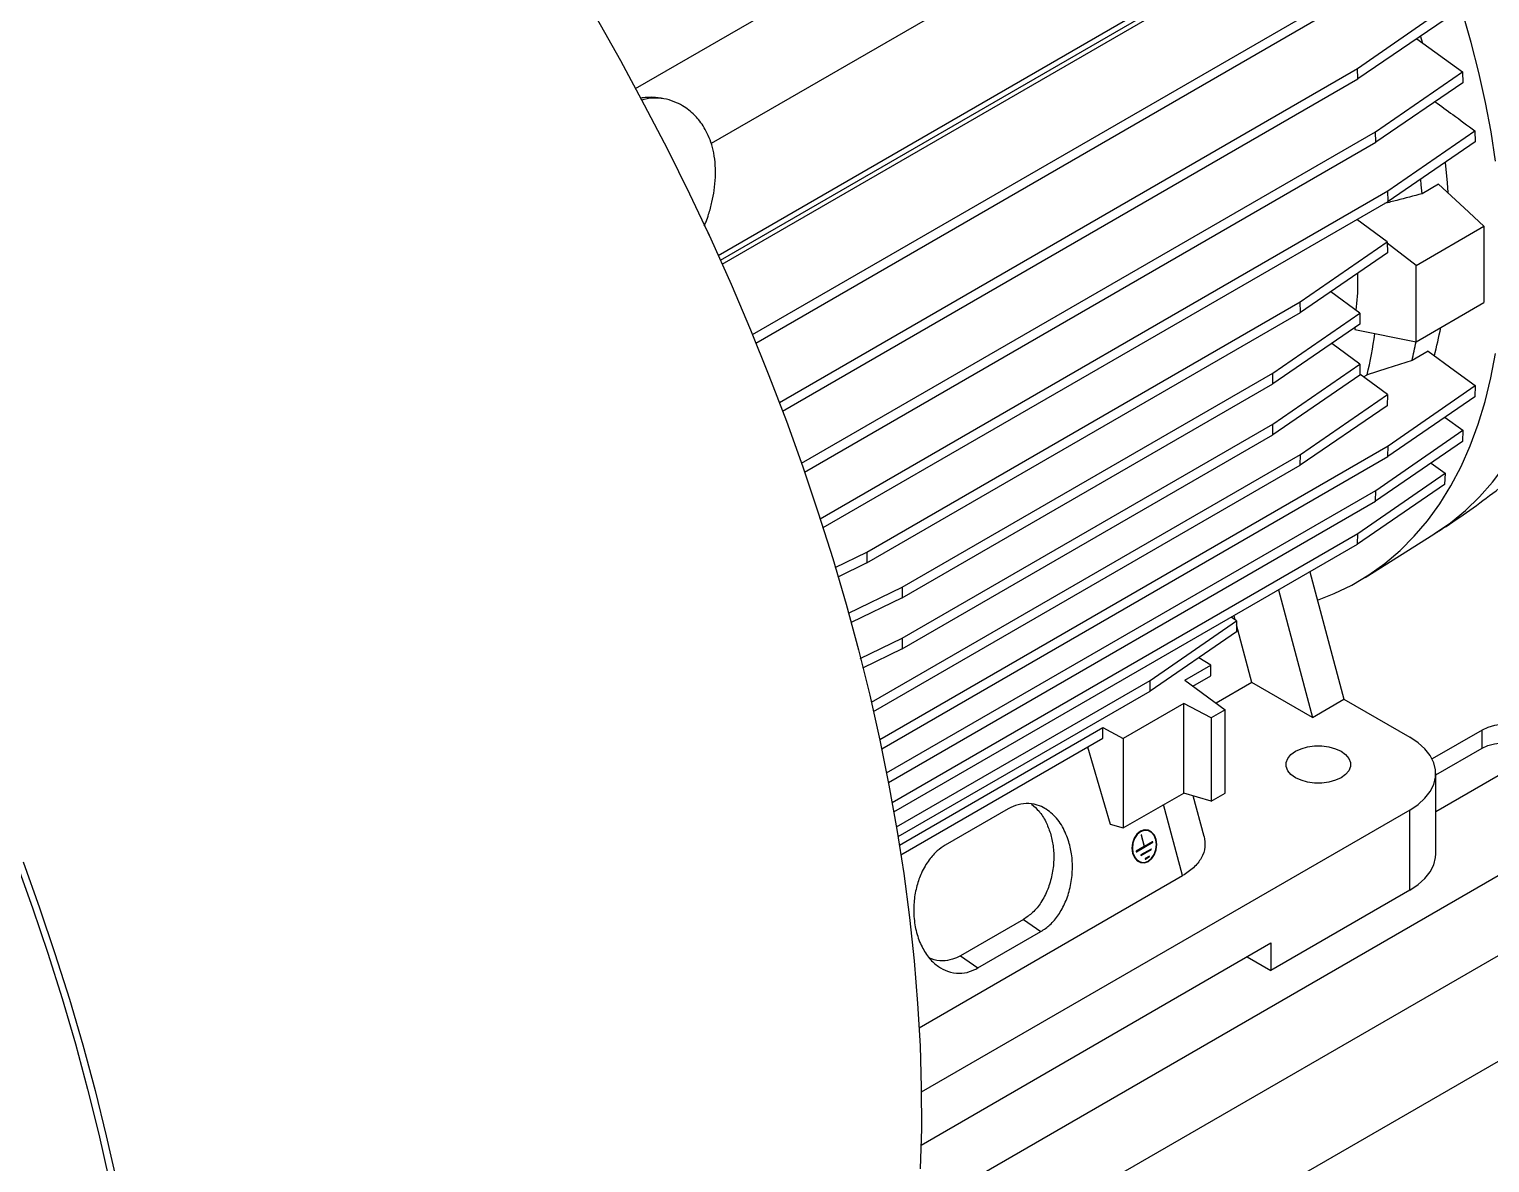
# Model space of a CAD drawing. Header units: millimetres. Extents: x 2 to 418, y 2 to 295.
# Drawn here: x 190.35 to 223.09, y 87.52 to 112.92 of the extents above; entities that cross this region are included whole.
import ezdxf

# ---------------------------------------------------------------- set-up
doc = ezdxf.new("R2010")
doc.units = ezdxf.units.MM

msp = doc.modelspace()

# ---------------------------------------------------------------- linework, layer by layer
at = {"color": 7, "linetype": 'Continuous', "lineweight": 25}
for p, q in [((203.944, 111.597), (211.228, 115.802)), ((212.185, 114.141), (205.639, 110.362)), ((205.797, 107.853), (215.6, 113.512)), ((205.845, 107.747), (215.604, 113.381)), ((206.563, 106.081), (219.582, 113.596)), ((206.642, 105.889), (219.591, 113.365)), ((220.13, 112.042), (222.08, 113.392)), ((205.885, 107.658), (215.607, 113.271)), ((222.089, 113.144), (220.137, 111.81)), ((221.456, 112.711), (222.478, 111.972)), ((207.166, 104.558), (220.13, 112.042)), ((220.137, 111.81), (220.13, 112.042)), ((207.24, 104.364), (220.137, 111.81)), ((220.528, 110.622), (222.478, 111.972)), ((222.485, 111.723), (220.534, 110.389)), ((222.478, 111.972), (222.485, 111.723)), ((207.664, 103.195), (220.528, 110.622)), ((207.733, 102.998), (220.534, 110.389)), ((220.534, 110.389), (220.528, 110.622)), ((220.809, 109.298), (222.759, 110.648)), ((222.764, 110.398), (220.813, 109.064)), ((222.759, 110.648), (222.764, 110.398)), ((221.945, 109.449), (221.573, 109.235)), ((208.083, 101.952), (220.809, 109.298)), ((208.147, 101.752), (220.813, 109.064)), ((220.813, 109.064), (220.809, 109.298)), ((205.603, 108.309), (205.552, 108.387)), ((220.794, 108.16), (220.111, 108.659)), ((221.438, 107.63), (222.962, 108.509)), ((205.603, 108.309), (205.591, 108.302)), ((218.844, 106.81), (220.794, 108.16)), ((220.794, 108.16), (220.797, 107.91)), ((221.438, 107.63), (220.795, 108.125)), ((220.797, 107.91), (218.846, 106.575)), ((221.438, 105.915), (221.438, 107.63)), ((209.126, 101.2), (218.844, 106.81)), ((218.846, 106.575), (218.844, 106.81)), ((220.176, 106.562), (219.525, 107.039)), ((221.438, 105.915), (222.962, 106.795)), ((209.124, 100.962), (218.846, 106.575)), ((218.226, 105.213), (220.176, 106.562)), ((220.176, 106.562), (220.177, 106.311)), ((220.177, 106.311), (218.227, 104.976)), ((220.068, 106.236), (220.065, 106.19)), ((220.065, 106.19), (221.438, 105.915)), ((220.177, 105.419), (219.548, 105.88)), ((221.708, 105.706), (221.349, 105.499)), ((209.921, 100.418), (218.226, 105.213)), ((218.227, 104.976), (218.226, 105.213)), ((220.176, 105.167), (218.226, 103.832)), ((218.227, 104.07), (220.177, 105.419)), ((220.177, 105.419), (220.176, 105.167)), ((220.797, 104.739), (220.176, 105.194)), ((220.263, 105.13), (220.341, 105.176)), ((209.92, 100.181), (218.227, 104.976)), ((220.813, 103.586), (222.764, 104.935)), ((222.764, 104.935), (222.759, 104.682)), ((220.794, 104.486), (218.844, 103.152)), ((218.847, 103.39), (220.797, 104.739)), ((220.797, 104.739), (220.794, 104.486)), ((222.759, 104.682), (220.809, 103.347)), ((222.089, 104.223), (222.485, 103.935)), ((209.92, 99.274), (218.227, 104.07)), ((209.92, 99.038), (218.226, 103.832)), ((218.226, 103.832), (218.227, 104.07)), ((220.534, 102.585), (222.485, 103.935)), ((222.485, 103.935), (222.478, 103.68)), ((209.415, 97.006), (220.813, 103.586)), ((222.478, 103.68), (220.528, 102.345)), ((220.809, 103.347), (220.813, 103.586)), ((209.229, 97.838), (218.847, 103.39)), ((209.277, 97.629), (218.844, 103.152)), ((209.46, 96.795), (220.809, 103.347)), ((218.844, 103.152), (218.847, 103.39)), ((221.776, 103.199), (222.089, 102.973)), ((220.137, 101.623), (222.089, 102.973)), ((222.089, 102.973), (222.08, 102.718)), ((209.57, 96.255), (220.534, 102.585)), ((222.08, 102.718), (220.13, 101.383)), ((220.528, 102.345), (220.534, 102.585)), ((209.611, 96.043), (220.528, 102.345)), ((209.695, 95.595), (220.137, 101.623)), ((220.13, 101.383), (220.137, 101.623)), ((220.296, 100.638), (221.838, 101.607)), ((208.414, 100.858), (209.126, 101.2)), ((209.126, 101.2), (209.124, 100.962)), ((209.733, 95.381), (220.13, 101.383)), ((209.124, 100.962), (208.476, 100.646)), ((219.06, 100.765), (219.823, 97.906)), ((208.713, 99.837), (209.921, 100.418)), ((209.921, 100.418), (209.92, 100.181)), ((218.353, 100.357), (219.116, 97.498)), ((209.92, 100.181), (208.775, 99.623)), ((215.481, 98.328), (217.417, 99.667)), ((217.417, 99.667), (217.292, 99.744)), ((217.386, 99.686), (217.36, 99.783)), ((217.417, 99.667), (217.417, 99.415)), ((217.761, 98.28), (217.417, 99.571)), ((208.979, 98.821), (209.92, 99.274)), ((209.92, 99.274), (209.92, 99.038)), ((217.417, 99.415), (215.481, 98.091)), ((209.92, 99.038), (209.033, 98.605)), ((216.257, 98.333), (216.841, 98.671)), ((216.841, 98.671), (216.572, 98.837)), ((216.841, 98.434), (216.841, 98.671)), ((209.792, 95.043), (215.481, 98.328)), ((215.481, 98.091), (215.481, 98.328)), ((216.257, 98.333), (217.16, 97.672)), ((216.438, 98.201), (216.841, 98.434)), ((217.761, 98.28), (216.961, 97.818)), ((219.116, 97.498), (217.761, 98.28)), ((209.827, 94.827), (215.481, 98.091)), ((219.116, 97.498), (219.823, 97.906)), ((219.823, 97.906), (221.297, 97.055)), ((216.231, 97.812), (214.876, 97.029)), ((216.846, 97.491), (216.231, 97.812)), ((216.231, 95.804), (216.231, 97.812)), ((217.16, 97.672), (216.846, 97.491)), ((217.16, 95.803), (217.16, 97.672)), ((209.858, 94.639), (214.415, 97.27)), ((214.415, 97.27), (214.876, 97.029)), ((214.415, 97.033), (214.415, 97.27)), ((216.846, 97.491), (216.846, 95.622)), ((209.892, 94.422), (214.415, 97.033)), ((214.876, 97.029), (214.876, 95.022)), ((222.918, 97.215), (221.799, 96.569)), ((222.918, 96.807), (222.918, 97.215)), ((214.074, 96.836), (214.581, 95.11)), ((221.882, 96.209), (222.918, 96.807)), ((221.882, 95.393), (223.978, 96.603)), ((221.882, 94.443), (221.882, 96.239)), ((214.876, 95.022), (216.231, 95.804)), ((216.846, 95.622), (216.231, 95.804)), ((216.688, 94.833), (216.446, 95.741)), ((216.846, 95.622), (217.16, 95.803)), ((232.889, 95.338), (210.276, 82.284)), ((221.297, 95.423), (210.348, 89.102)), ((212.297, 95.451), (210.883, 94.635)), ((221.297, 93.626), (221.297, 95.423)), ((214.581, 95.11), (214.876, 95.022)), ((215.406, 94.967), (215.343, 94.977)), ((215.402, 94.967), (215.374, 94.979)), ((215.169, 94.49), (215.537, 94.702)), ((215.279, 94.864), (215.286, 94.863)), ((215.279, 94.859), (215.347, 94.603)), ((215.354, 94.607), (215.286, 94.863)), ((215.534, 94.711), (215.354, 94.607)), ((215.347, 94.603), (215.167, 94.499)), ((215.498, 94.549), (215.268, 94.416)), ((215.271, 94.407), (215.5, 94.54)), ((215.345, 94.609), (215.354, 94.607)), ((215.462, 94.387), (215.37, 94.334)), ((215.372, 94.325), (215.464, 94.378)), ((215.231, 94.26), (215.293, 94.251)), ((210.299, 90.544), (216.205, 93.953)), ((221.297, 93.626), (218.185, 91.83)), ((212.64, 92.973), (211.226, 92.156)), ((211.617, 91.883), (213.031, 92.7)), ((212.64, 92.973), (213.031, 92.7)), ((210.343, 87.915), (218.185, 92.443)), ((218.185, 92.443), (218.185, 91.83)), ((211.226, 92.156), (211.617, 91.883)), ((217.655, 92.136), (218.185, 91.83))]:
    msp.add_line(p, q, dxfattribs=at)
at = {"color": 8, "linetype": 'Continuous', "lineweight": 25}
for p, q in [((210.276, 86.448), (231.737, 98.837)), ((232.889, 97.706), (210.276, 84.652)), ((216.205, 93.953), (215.781, 95.545)), ((215.522, 94.705), (215.537, 94.702)), ((215.165, 94.491), (215.169, 94.49)), ((215.267, 94.408), (215.271, 94.407)), ((215.368, 94.325), (215.372, 94.325)), ((215.45, 94.38), (215.464, 94.378)), ((215.486, 94.542), (215.5, 94.54))]:
    msp.add_line(p, q, dxfattribs=at)
at = {"color": 7, "linetype": 'Continuous', "lineweight": 25, "flags": 128}
for points in [[(223.221, 109.968), (223.121, 110.623), (222.996, 111.285), (222.846, 111.954), (222.673, 112.628), (222.477, 113.305), (222.258, 113.984), (222.016, 114.664), (221.753, 115.342), (221.468, 116.017), (221.162, 116.688), (220.837, 117.354), (220.492, 118.012), (220.129, 118.661), (219.748, 119.301), (219.35, 119.928), (218.937, 120.543), (218.508, 121.143), (218.066, 121.727), (217.61, 122.295), (217.143, 122.844), (216.664, 123.373), (216.176, 123.882), (216.071, 123.987)], [(203.05, 113.198), (203.604, 112.22), (204.139, 111.232), (204.655, 110.236), (205.152, 109.232), (205.628, 108.222), (206.084, 107.207), (206.519, 106.187), (206.933, 105.164), (207.324, 104.139), (207.693, 103.113), (208.039, 102.086), (208.363, 101.061), (208.663, 100.037), (208.939, 99.017), (209.191, 98.001), (209.419, 96.989), (209.622, 95.984), (209.801, 94.987), (209.955, 93.997), (210.084, 93.017), (210.188, 92.046), (210.266, 91.087), (210.319, 90.141), (210.347, 89.207), (210.349, 88.288), (210.326, 87.383)], [(221.54, 112.76), (221.573, 112.637), (221.575, 112.63)], [(222.091, 109.933), (222.134, 109.48), (222.15, 109.264)], [(221.573, 109.235), (221.555, 109.435), (221.543, 109.552)], [(221.945, 109.449), (222.514, 108.923), (222.962, 108.509)], [(219.231, 100.125), (219.606, 100.273), (220.002, 100.466), (220.381, 100.692), (220.74, 100.95), (221.08, 101.239), (221.398, 101.558), (221.695, 101.908), (221.97, 102.286), (222.222, 102.692), (222.45, 103.125), (222.654, 103.584), (222.834, 104.069), (222.988, 104.577), (223.118, 105.107), (223.221, 105.659)], [(221.349, 105.499), (220.784, 105.318), (220.341, 105.176)], [(221.708, 105.706), (222.3, 105.275), (222.764, 104.935)], [(223.978, 96.603), (224.083, 96.679), (224.156, 96.766), (224.193, 96.861), (224.193, 96.958), (224.156, 97.052), (224.083, 97.14), (223.978, 97.215), (223.847, 97.276), (223.696, 97.318), (223.532, 97.339), (223.364, 97.339), (223.2, 97.318), (223.049, 97.276), (222.918, 97.215)], [(221.297, 95.423), (221.483, 95.547), (221.638, 95.686), (221.756, 95.836), (221.837, 95.994), (221.877, 96.157), (221.877, 96.321), (221.837, 96.484), (221.756, 96.643), (221.638, 96.792), (221.483, 96.931), (221.297, 97.055)], [(222.918, 96.807), (223.049, 96.868), (223.2, 96.91), (223.364, 96.931), (223.532, 96.931), (223.696, 96.91), (223.847, 96.868), (223.978, 96.807), (224.083, 96.731), (224.109, 96.705)], [(219.759, 96.147), (219.632, 96.089), (219.485, 96.048), (219.327, 96.027), (219.165, 96.027), (219.007, 96.048), (218.86, 96.089), (218.733, 96.147), (218.632, 96.22), (218.562, 96.305), (218.526, 96.396), (218.526, 96.49), (218.562, 96.581), (218.632, 96.666), (218.733, 96.739), (218.86, 96.798), (219.007, 96.838), (219.165, 96.859), (219.327, 96.859), (219.485, 96.838), (219.632, 96.798), (219.759, 96.739), (219.86, 96.666), (219.93, 96.581), (219.966, 96.49), (219.966, 96.396), (219.93, 96.305), (219.86, 96.22), (219.759, 96.147)], [(215.259, 94.946), (215.182, 94.883), (215.122, 94.793), (215.083, 94.684), (215.071, 94.568), (215.086, 94.457), (215.127, 94.36), (215.189, 94.287), (215.268, 94.246), (215.354, 94.24), (215.44, 94.271), (215.517, 94.334), (215.577, 94.425), (215.616, 94.533), (215.628, 94.649), (215.613, 94.761), (215.572, 94.858), (215.51, 94.93), (215.431, 94.971), (215.345, 94.977), (215.259, 94.946)], [(215.262, 94.937), (215.187, 94.876), (215.128, 94.788), (215.091, 94.682), (215.079, 94.569), (215.093, 94.461), (215.133, 94.366), (215.194, 94.296), (215.27, 94.256), (215.354, 94.25), (215.437, 94.28), (215.512, 94.342), (215.571, 94.43), (215.608, 94.535), (215.62, 94.648), (215.606, 94.757), (215.566, 94.851), (215.505, 94.922), (215.429, 94.962), (215.345, 94.967), (215.262, 94.937)], [(215.286, 94.863), (215.285, 94.865), (215.284, 94.866), (215.282, 94.866), (215.281, 94.866), (215.28, 94.865), (215.279, 94.863), (215.278, 94.861), (215.279, 94.859)], [(215.537, 94.702), (215.538, 94.703), (215.539, 94.705), (215.539, 94.707), (215.539, 94.709), (215.538, 94.71), (215.537, 94.711), (215.536, 94.712), (215.534, 94.711)], [(215.167, 94.499), (215.165, 94.498), (215.164, 94.496), (215.164, 94.494), (215.164, 94.493), (215.165, 94.491), (215.166, 94.49), (215.167, 94.49), (215.169, 94.49)], [(215.268, 94.416), (215.267, 94.415), (215.266, 94.414), (215.266, 94.412), (215.266, 94.41), (215.267, 94.408), (215.268, 94.407), (215.269, 94.407), (215.271, 94.407)], [(215.37, 94.334), (215.368, 94.333), (215.368, 94.331), (215.367, 94.329), (215.367, 94.327), (215.368, 94.326), (215.369, 94.325), (215.371, 94.324), (215.372, 94.325)], [(215.464, 94.378), (215.465, 94.379), (215.466, 94.381), (215.467, 94.383), (215.466, 94.384), (215.466, 94.386), (215.464, 94.387), (215.463, 94.387), (215.462, 94.387)], [(215.5, 94.54), (215.502, 94.541), (215.502, 94.543), (215.503, 94.545), (215.503, 94.547), (215.502, 94.548), (215.501, 94.549), (215.499, 94.55), (215.498, 94.549)], [(221.297, 93.626), (221.483, 93.751), (221.638, 93.889), (221.756, 94.039), (221.837, 94.197), (221.877, 94.36), (221.882, 94.443)], [(190.057, 94.252), (190.423, 93.233), (190.767, 92.214), (191.088, 91.196), (191.386, 90.18), (191.66, 89.167), (191.91, 88.158), (192.137, 87.154), (192.339, 86.156), (192.516, 85.165), (192.669, 84.182), (192.797, 83.209), (192.9, 82.246), (192.978, 81.294), (193.031, 80.354), (193.058, 79.427), (193.06, 78.514), (193.037, 77.616), (192.989, 76.734)], [(190.212, 94.26), (190.581, 93.234), (190.927, 92.208), (191.251, 91.182), (191.551, 90.159), (191.827, 89.138), (192.079, 88.122), (192.307, 87.111), (192.51, 86.106), (192.689, 85.108), (192.843, 84.118), (192.972, 83.138), (193.076, 82.168), (193.154, 81.209), (193.207, 80.262), (193.235, 79.329), (193.237, 78.409), (193.214, 77.505), (193.165, 76.616)], [(215.259, 94.249), (215.287, 94.251), (215.289, 94.251)]]:
    msp.add_lwpolyline(points, dxfattribs=at)
at = {"color": 8, "linetype": 'Continuous', "lineweight": 25, "flags": 128}
msp.add_lwpolyline([(221.839, 101.607), (221.856, 101.618), (222.21, 101.863), (222.545, 102.138), (222.86, 102.442), (223.155, 102.775), (223.428, 103.136), (223.68, 103.523), (223.91, 103.937), (224.117, 104.376), (224.301, 104.839), (224.461, 105.325), (224.597, 105.833), (224.709, 106.362), (224.755, 106.629)], dxfattribs=at)
at = {"color": 7, "linetype": 'Continuous', "lineweight": 25}
for centre, radius, start, end in [((211.176, 107.392), 9.429, 346.405, 352.1209), ((213.053, 107.928), 9.098, 345.1929, 349.2795), ((212.305, 107.648), 9.296, 346.6314, 349.2548)]:
    msp.add_arc(centre, radius, start, end, dxfattribs=at)
for points, knots in [([(228.775, 108.711), (228.809, 108.737), (228.948, 108.843), (229.175, 109.057), (229.455, 109.351), (229.714, 109.672), (229.954, 110.016), (230.173, 110.385), (230.372, 110.776), (230.548, 111.189), (230.703, 111.624), (230.835, 112.079), (230.943, 112.552), (231.028, 113.044), (231.089, 113.551), (231.126, 114.072), (231.139, 114.607), (231.129, 115.153), (231.095, 115.71), (231.037, 116.275), (230.957, 116.847), (230.853, 117.425), (230.728, 118.008), (230.58, 118.594), (230.411, 119.182), (230.221, 119.77), (230.011, 120.357), (229.78, 120.943), (229.53, 121.524), (229.262, 122.101), (228.976, 122.672), (228.672, 123.235), (228.351, 123.79), (228.015, 124.334), (227.664, 124.867), (227.298, 125.387), (226.918, 125.894), (226.526, 126.386), (226.123, 126.861), (225.708, 127.319), (225.283, 127.758), (224.849, 128.178), (224.407, 128.578), (223.958, 128.956), (223.502, 129.311), (223.041, 129.643), (222.59, 129.942), (222.292, 130.119), (222.15, 130.203)], [0, 0, 0, 0, 0.006645, 0.027506, 0.048452, 0.06952, 0.09074, 0.112129, 0.133696, 0.155437, 0.177338, 0.199381, 0.22154, 0.243791, 0.266108, 0.28847, 0.310856, 0.333254, 0.355647, 0.37803, 0.400397, 0.422745, 0.445074, 0.467383, 0.489674, 0.511946, 0.534203, 0.556446, 0.578678, 0.6009, 0.623116, 0.645328, 0.667538, 0.689749, 0.711963, 0.734182, 0.75641, 0.778648, 0.800899, 0.823165, 0.84545, 0.867755, 0.890082, 0.912433, 0.934808, 0.957209, 0.979633, 1, 1, 1, 1]), ([(204.636, 111.355), (204.555, 111.371), (204.409, 111.399), (204.214, 111.399), (204.101, 111.385), (204.057, 111.379)], [0, 0, 0, 0, 0.430846, 0.775165, 1, 1, 1, 1]), ([(205.484, 108.51), (205.497, 108.542), (205.533, 108.63), (205.594, 108.811), (205.659, 109.046), (205.712, 109.324), (205.738, 109.599), (205.735, 109.881), (205.702, 110.143), (205.639, 110.383), (205.558, 110.585), (205.463, 110.754), (205.373, 110.878), (205.275, 110.99), (205.171, 111.088), (205.027, 111.193), (204.853, 111.289), (204.712, 111.332), (204.636, 111.355)], [0, 0, 0, 0, 0.027523, 0.07463, 0.150692, 0.223397, 0.306757, 0.383303, 0.467972, 0.54378, 0.610906, 0.670533, 0.724925, 0.755278, 0.810066, 0.861519, 0.924887, 1, 1, 1, 1]), ([(221.865, 111.299), (221.997, 111.202), (222.296, 110.985), (222.594, 110.769), (222.759, 110.648)], [0, 0, 0, 0, 0.444767, 1, 1, 1, 1]), ([(221.573, 109.235), (221.384, 109.186), (221.103, 109.113), (220.822, 109.04), (220.73, 109.016)], [0, 0, 0, 0, 0.671818, 1, 1, 1, 1]), ([(222.962, 108.509), (222.962, 108.349), (222.962, 108.064), (222.962, 107.778), (222.962, 107.652)], [0, 0, 0, 0, 0.560002, 1, 1, 1, 1]), ([(220.127, 107.451), (220.128, 107.386), (220.135, 107.1), (220.111, 106.832), (220.091, 106.624)], [0, 0, 0, 0, 0.228796, 1, 1, 1, 1]), ([(222.962, 107.652), (222.962, 107.492), (222.962, 107.207), (222.962, 106.921), (222.962, 106.795)], [0, 0, 0, 0, 0.559999, 1, 1, 1, 1]), ([(221.837, 101.609), (221.877, 101.633), (222.127, 101.784), (222.569, 102.088), (223.162, 102.52), (223.732, 102.978), (224.281, 103.458), (224.808, 103.959), (225.312, 104.481), (225.791, 105.022), (226.247, 105.58), (226.675, 106.156), (227.02, 106.654), (227.211, 106.966), (227.278, 107.074)], [0, 0, 0, 0, 0.017964, 0.112463, 0.206709, 0.300697, 0.394419, 0.48787, 0.581043, 0.67393, 0.766524, 0.858815, 0.950795, 1, 1, 1, 1]), ([(213.657, 94.709), (213.613, 94.827), (213.523, 95.069), (213.295, 95.351), (213.03, 95.523), (212.763, 95.58), (212.52, 95.559), (212.37, 95.486), (212.297, 95.451)], [0, 0, 0, 0, 0.182433, 0.3762, 0.572504, 0.722941, 0.866149, 1, 1, 1, 1]), ([(212.819, 95.555), (212.877, 95.505), (213, 95.399), (213.144, 95.174), (213.209, 94.992), (213.241, 94.903)], [0, 0, 0, 0, 0.314678, 0.666816, 1, 1, 1, 1]), ([(210.883, 94.635), (210.823, 94.595), (210.693, 94.509), (210.507, 94.3), (210.351, 94.032), (210.239, 93.719), (210.178, 93.386), (210.173, 93.027), (210.232, 92.672), (210.353, 92.352), (210.523, 92.093), (210.721, 91.91), (210.948, 91.793), (211.187, 91.753), (211.419, 91.785), (211.555, 91.852), (211.617, 91.883)], [0, 0, 0, 0, 0.05596, 0.122128, 0.200007, 0.266656, 0.33992, 0.418472, 0.499999, 0.581527, 0.66008, 0.733344, 0.799993, 0.877872, 0.94404, 1, 1, 1, 1]), ([(213.241, 94.903), (213.264, 94.81), (213.312, 94.617), (213.325, 94.297), (213.286, 93.965), (213.19, 93.639), (213.041, 93.351), (212.854, 93.119), (212.709, 93.02), (212.64, 92.973)], [0, 0, 0, 0, 0.134508, 0.277555, 0.425365, 0.573493, 0.724405, 0.867332, 1, 1, 1, 1]), ([(213.031, 92.7), (213.1, 92.746), (213.243, 92.843), (213.431, 93.069), (213.587, 93.353), (213.695, 93.688), (213.743, 94.044), (213.734, 94.396), (213.682, 94.607), (213.657, 94.709)], [0, 0, 0, 0, 0.126427, 0.262281, 0.405663, 0.553478, 0.708558, 0.858873, 1, 1, 1, 1]), ([(216.686, 94.833), (216.699, 94.754), (216.726, 94.59), (216.639, 94.348), (216.469, 94.127), (216.291, 94.01), (216.205, 93.953)], [0, 0, 0, 0, 0.249079, 0.514013, 0.765619, 1, 1, 1, 1]), ([(211.226, 92.156), (211.166, 92.127), (211.036, 92.062), (210.813, 92.034), (210.635, 92.051), (210.542, 92.102), (210.526, 92.111)], [0, 0, 0, 0, 0.258602, 0.564374, 0.924268, 1, 1, 1, 1])]:
    msp.add_open_spline(points, degree=3, knots=knots, dxfattribs=at)
at = {"color": 8, "linetype": 'Continuous', "lineweight": 25}
msp.add_open_spline([(204.636, 111.355), (204.558, 111.367), (204.402, 111.392), (204.209, 111.376), (204.099, 111.337), (204.082, 111.331)], degree=3, knots=[0, 0, 0, 0, 0.45205, 0.912359, 1, 1, 1, 1], dxfattribs=at)

doc.saveas('drawing.dxf')
